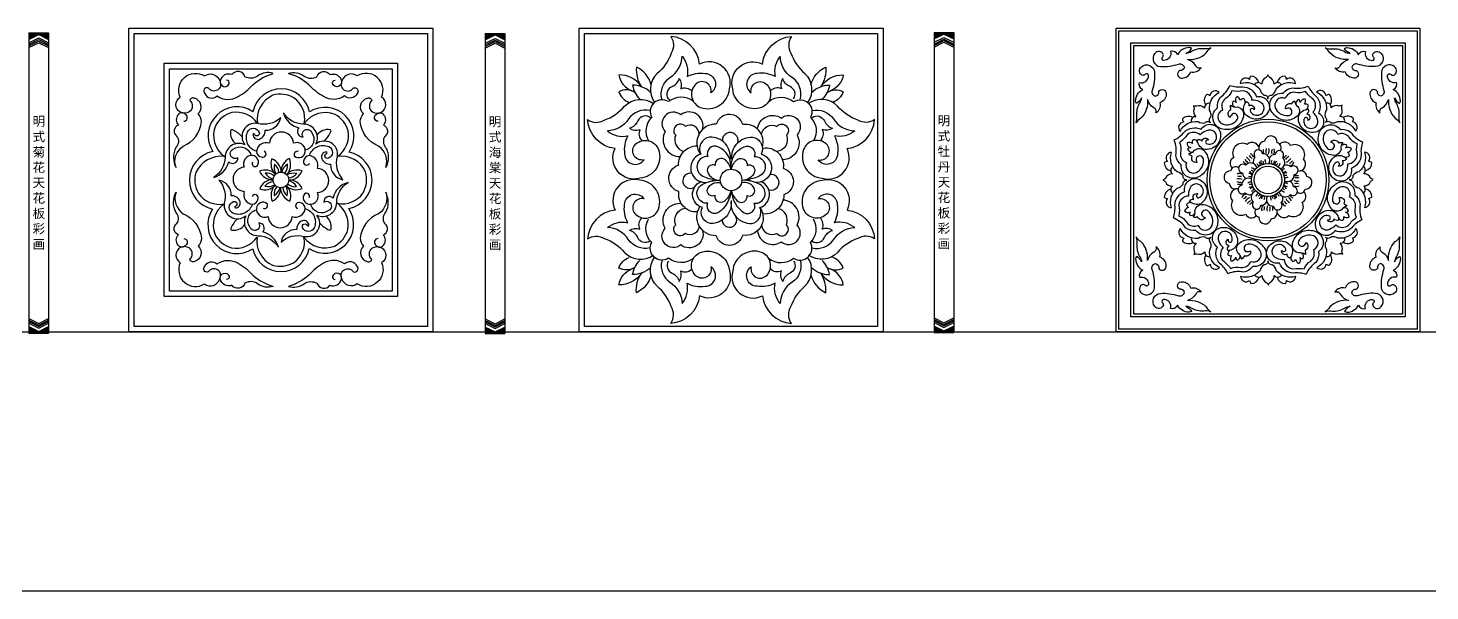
# Model space of a CAD drawing. Extents: x -66030 to 95157, y -13132 to 45879.
# Drawn here: x -4765 to 401, y 1430 to 3505 of the extents above; entities that cross this region are included whole.
import ezdxf

# ---------------------------------------------------------------- set-up
doc = ezdxf.new("R2010")
doc.units = 0
doc.header["$LTSCALE"] = 100
doc.header["$MEASUREMENT"] = 0
for name, color, linetype in [('3', 11, 'CONTINUOUS'), ('7', 105, 'CONTINUOUS'), ('BH', 21, 'CONTINUOUS'), ('TEXT', 105, 'CONTINUOUS')]:
    doc.layers.add(name, color=color, linetype=linetype)
doc.styles.add('HZ', font='simhei.ttf')

# ---------------------------------------------------------------- blocks, each defined once
blk = doc.blocks.new('A$C7474708E')
at = {"layer": '3'}
for p, q in [((0, 1106.4), (0, 0)), ((0, 1106.4), (0, 1082.4)), ((0, 1106.4), (72.5, 1106.4)), ((0, 1082.4), (36.3, 1100.6)), ((0, 1070), (36.3, 1088.1)), ((36.3, 1100.6), (72.5, 1082.4)), ((36.3, 1088.1), (72.5, 1070)), ((72.5, 1106.4), (72.5, 0)), ((72.5, 1106.4), (72.5, 1082.4)), ((0, 1063.8), (36.3, 1081.9)), ((0, 1058.6), (36.3, 1076.8)), ((0, 1052.4), (36.3, 1070.6)), ((0, 1070), (0, 1063.8)), ((0, 1058.6), (0, 1052.4)), ((36.3, 1081.9), (72.5, 1063.8)), ((36.3, 1076.8), (72.5, 1058.6)), ((36.3, 1070.6), (72.5, 1052.4)), ((72.5, 1070), (72.5, 1063.8)), ((72.5, 1058.6), (72.5, 1052.4)), ((0, 54), (36.3, 35.9)), ((36.3, 35.9), (72.5, 54)), ((72.5, 47.8), (72.5, 54)), ((0, 47.8), (36.3, 29.6)), ((0, 42.7), (36.3, 24.5)), ((0, 36.4), (36.3, 18.3)), ((0, 24), (36.3, 5.9)), ((0, 0), (72.5, 0)), ((36.3, 29.6), (72.5, 47.8)), ((36.3, 24.5), (72.5, 42.7)), ((36.3, 18.3), (72.5, 36.4)), ((36.3, 5.9), (72.5, 24)), ((72.5, 36.4), (72.5, 42.7)), ((72.5, 0), (72.5, 24))]:
    blk.add_line(p, q, dxfattribs=at)
at = {"layer": 'BH'}
for p, q in [((15.8, 1090.3), (0, 1106.2)), ((13.9, 1089.4), (0, 1103.3)), ((12.1, 1088.5), (0, 1100.5)), ((10.2, 1087.5), (0, 1097.7)), ((8.3, 1086.6), (0, 1094.9)), ((6.4, 1085.6), (0, 1092)), ((4.5, 1084.7), (0, 1089.2)), ((2.6, 1083.7), (0, 1086.4)), ((17.7, 1091.3), (2.6, 1106.4)), ((19.6, 1092.2), (5.4, 1106.4)), ((21.5, 1093.2), (8.2, 1106.4)), ((23.4, 1094.1), (11.1, 1106.4)), ((25.3, 1095.1), (13.9, 1106.4)), ((27.1, 1096), (16.7, 1106.4)), ((29, 1096.9), (19.5, 1106.4)), ((30.9, 1097.9), (22.4, 1106.4)), ((32.8, 1098.8), (25.2, 1106.4)), ((34.7, 1099.8), (28, 1106.4)), ((37.2, 1100.1), (30.9, 1106.4)), ((42.9, 1097.2), (33.7, 1106.4)), ((48.5, 1094.4), (36.5, 1106.4)), ((54.2, 1091.6), (39.3, 1106.4)), ((59.8, 1088.8), (42.2, 1106.4)), ((65.5, 1085.9), (45, 1106.4)), ((71.2, 1083.1), (47.8, 1106.4)), ((72.5, 1084.6), (50.7, 1106.4)), ((72.5, 1087.4), (53.5, 1106.4)), ((72.5, 1090.2), (56.3, 1106.4)), ((72.5, 1093.1), (59.1, 1106.4)), ((72.5, 1095.9), (62, 1106.4)), ((72.5, 1098.7), (64.8, 1106.4)), ((72.5, 1101.5), (67.6, 1106.4)), ((72.5, 1104.4), (70.5, 1106.4)), ((0.7, 1082.8), (0, 1083.5)), ((21.3, 0), (0, 21.3)), ((18.4, 0), (0, 18.4)), ((15.6, 0), (0, 15.6)), ((12.8, 0), (0, 12.8)), ((9.9, 0), (0, 9.9)), ((7.1, 0), (0, 7.1)), ((4.3, 0), (0, 4.3)), ((1.5, 0), (0, 1.5)), ((24.1, 0), (0.2, 23.9)), ((26.9, 0), (5.8, 21.1)), ((29.7, 0), (11.5, 18.3)), ((32.6, 0), (17.2, 15.4)), ((35.4, 0), (22.8, 12.6)), ((38.2, 0), (28.5, 9.8)), ((41.1, 0), (34.1, 6.9)), ((43.9, 0), (37.4, 6.5)), ((46.7, 0), (39.3, 7.4)), ((49.5, 0), (41.2, 8.3)), ((52.4, 0), (43.1, 9.3)), ((55.2, 0), (45, 10.2)), ((58, 0), (46.9, 11.2)), ((60.9, 0), (48.7, 12.1)), ((63.7, 0), (50.6, 13.1)), ((66.5, 0), (52.5, 14)), ((69.3, 0), (54.4, 14.9)), ((72.2, 0), (56.3, 15.9)), ((72.5, 2.5), (58.2, 16.8)), ((72.5, 5.3), (60.1, 17.8)), ((72.5, 8.2), (61.9, 18.7)), ((72.5, 11), (63.8, 19.7)), ((72.5, 13.8), (65.7, 20.6)), ((72.5, 16.6), (67.6, 21.6)), ((72.5, 19.5), (69.5, 22.5)), ((72.5, 22.3), (71.4, 23.4))]:
    blk.add_line(p, q, dxfattribs=at)

msp = doc.modelspace()

# ---------------------------------------------------------------- linework, layer by layer
at = {"layer": '3'}
msp.add_line((-20246, 2385.2), (3720.9, 2385.2), dxfattribs=at)
at = {"layer": '3', "color": 2}
msp.add_line((-66009.4, 1429.7), (95156.9, 1429.7), dxfattribs=at)
at = {"layer": '3'}
for points in [[(-4373.3, 3485.2), (-3293.3, 3485.2), (-3293.3, 2405.2), (-4373.3, 2405.2)], [(-2714.3, 3485.2), (-1634.3, 3485.2), (-1634.3, 2405.2), (-2714.3, 2405.2)], [(-745.7, 3495.2), (354.3, 3495.2), (354.3, 2395.2), (-745.7, 2395.2)], [(-700.7, 3450.2), (309.3, 3450.2), (309.3, 2440.2), (-700.7, 2440.2)], [(-4263.3, 3375.2), (-3403.3, 3375.2), (-3403.3, 2515.2), (-4263.3, 2515.2)]]:
    msp.add_lwpolyline(points, close=True, dxfattribs=at)
for points in [[(-2429.9, 3244.3, -0.304556), (-2400, 3322.6, 0.254221), (-2355, 3400.9, -0.231159), (-2336.7, 3325.9, -0.162434), (-2270.2, 3337.6, -0.728908), (-2248.5, 3265.9, 0.784699), (-2306.8, 3295.9, 0.525844), (-2286.8, 3212.6, 0.494038), (-2180.3, 3280.9, 0.651331), (-2290.1, 3372.5, 0.361091), (-2396.6, 3474.1, -0.298755), (-2395, 3412.5, -0.139546), (-2446.6, 3337.6, 0.368575), (-2456.5, 3231)], [(-1918.8, 3244.3, 0.304556), (-1948.7, 3322.6, -0.254221), (-1993.6, 3400.9, 0.231159), (-2011.9, 3325.9, 0.162434), (-2078.5, 3337.6, 0.728908), (-2100.1, 3265.9, -0.784699), (-2041.9, 3295.9, -0.525844), (-2061.9, 3212.6, -0.494038), (-2168.4, 3280.9, -0.651331), (-2058.5, 3372.5, -0.361091), (-1952, 3474.1, 0.298755), (-1953.7, 3412.5, 0.139546), (-1902.1, 3337.6, -0.368575), (-1892.1, 3231)], [(-2468.8, 3295.9, 0.224514), (-2523, 3361.1, 0.170517), (-2504.9, 3289, 0.170517)], [(-1879.9, 3295.9, -0.224514), (-1825.6, 3361.1, -0.170517), (-1843.8, 3289, -0.170517)], [(-4191.4, 3161.4, 0.769817), (-4184.8, 3186.4, 0.518555), (-4212.1, 3185.3, 0.371185), (-4211, 3147.2, 0.59284), (-4217.5, 3106.9, -0.383518), (-4220.8, 3064.5, 0.234823), (-4219.7, 2990.5, -0.335673), (-4193.5, 3070, 0.281697), (-4126, 3160.3, 0.162391), (-4138, 3189.6, 0.585904), (-4151.1, 3246.2, 0.469213), (-4168.5, 3238.6, -0.474162), (-4170.7, 3196.2, -1.017779), (-4204.4, 3250.6, -0.738503), (-4115.1, 3328.9, -0.508208), (-4058.5, 3310.4, -0.97527), (-4101, 3284.3, 0.809041), (-4114, 3263.6, 0.511056), (-4068.3, 3254.9, 0.309051), (-3990.9, 3252.8, 0.095263), (-3936.5, 3296.3, -0.116796), (-3861.3, 3337.6, 0.252905), (-3919.1, 3327.8, -0.276704), (-3965.9, 3325.7, 0.629156), (-4013.8, 3333.3, 0.467322), (-4056.5, 3310.8, 0.962944), (-4023.6, 3300.3, 0.49784), (-4033.3, 3312.4)], [(-3475.3, 3161.4, -0.769817), (-3481.8, 3186.4, -0.518555), (-3454.6, 3185.3, -0.371185), (-3455.7, 3147.2, -0.59284), (-3449.2, 3106.9, 0.383518), (-3445.9, 3064.5, -0.234823), (-3447, 2990.5, 0.335673), (-3473.1, 3070, -0.281697), (-3540.7, 3160.3, -0.162391), (-3528.7, 3189.6, -0.585904), (-3515.6, 3246.2, -0.469213), (-3498.2, 3238.6, 0.474162), (-3496, 3196.2, 1.017779), (-3462.2, 3250.6, 0.738503), (-3551.6, 3328.9, 0.508208), (-3608.2, 3310.4, 0.97527), (-3565.7, 3284.3, -0.809041), (-3552.6, 3263.6, -0.511056), (-3598.4, 3254.9, -0.309051), (-3675.7, 3252.8, -0.095263), (-3730.2, 3296.3, 0.116796), (-3805.3, 3337.6, -0.252905), (-3747.6, 3327.8, 0.276704), (-3700.8, 3325.7, -0.629156), (-3652.9, 3333.3, -0.467322), (-3610.2, 3310.8, -0.962944), (-3643, 3300.3, -0.49784), (-3633.3, 3312.4)], [(-2504.9, 3288.8, 0.255275), (-2587.7, 3332.6, 0.277432), (-2539.7, 3273.6, 0.277432)], [(-2399.2, 3237.9, -0.558608), (-2391.7, 3289.3, 0.231346), (-2365, 3319.2, -0.249536), (-2360, 3280.9, -0.338832), (-2318.8, 3273)], [(-1943.7, 3244.3, 0.468954), (-1957, 3289.3, -0.231346), (-1983.7, 3319.2, 0.249536), (-1988.6, 3280.9, 0.338832), (-2029.9, 3273)], [(-1843.7, 3288.8, -0.255275), (-1760.9, 3332.6, -0.277432), (-1808.9, 3273.6, -0.277432)], [(-229.7, 3303.8, 0.354689), (-259.6, 3327.6, 0.162397), (-264.4, 3316, 0.631118), (-298, 3300.8, -0.321554), (-226, 3279.5, 0.196216), (-211.4, 3258.1, -0.466109), (-196.1, 3244.1, -0.466109), (-180.9, 3258.1, 0.196216), (-166.3, 3279.5, -0.321554), (-94.3, 3300.8, 0.631118), (-127.8, 3316, 0.162397), (-132.7, 3327.6, 0.354689), (-162.6, 3303.8)], [(-147.3, 3295.9, 0.529444), (-173.6, 3297.7, 0.30782), (-189.4, 3323.3, -0.174199), (-197, 3333.1, -0.113748), (-202.9, 3323.3, 0.30782), (-218.7, 3297.7, 0.529444), (-245, 3295.9)], [(-4083.9, 3050.4, 0.807934), (-4084.9, 2837.8, 0.816424), (-3937.2, 2691.4, 0.816429), (-3729.2, 2692.3, 0.816424), (-3582.8, 2840, 0.816424), (-3581.8, 3048, 0.816429), (-3728.1, 3195.7, 0.816424), (-3936.1, 3196.8, 0.816424), (-4083.9, 3050.4)], [(-4041.6, 3031.6, 0.326806), (-4146.3, 2972.3, 0.205773), (-4137.4, 2895.5, 0.300348), (-4042.6, 2856.7, 0.345281), (-4075.7, 2743.1, 0.205773), (-4015.1, 2695.1, 0.299865), (-3920.7, 2734.6, 0.345281), (-3863.7, 2630.9, 0.205773), (-3786.9, 2639.8, 0.299902), (-3748.1, 2734.5, 0.345393), (-3634.5, 2701.5, 0.205773), (-3586.5, 2762.1, 0.277955), (-3625.1, 2858.9, 0.299902), (-3530.3, 2897.6, 0.205773), (-3521.3, 2974.4, 0.345393), (-3625, 3031.4, 0.299902), (-3585.4, 3125.9, 0.205773), (-3633.3, 3186.5, 0.345281), (-3747, 3153.5, 0.299865), (-3785.8, 3248.3, 0.205773), (-3862.5, 3257.2, 0.345281), (-3919.5, 3153.5, 0.300348), (-4014, 3193.2, 0.205773), (-4074.6, 3145.2, 0.345281), (-4041.6, 3031.6)], [(-2528.7, 3268, 0.270643), (-2587.7, 3270.1, 0.22361), (-2549.4, 3231, 0.22361)], [(-2470.9, 3268.1, 0.194666), (-2537, 3294.4, 0.163676), (-2510, 3242.4, 0.163676)], [(-1877.8, 3268.1, -0.194666), (-1811.7, 3294.4, -0.163676), (-1838.7, 3242.4, -0.163676)], [(-1820, 3268, -0.270643), (-1760.9, 3270.1, -0.22361), (-1799.3, 3231, -0.22361)], [(-473.3, 3174.8, 0.354689), (-511.2, 3170.5, 0.162397), (-506.5, 3158.8, 0.631118), (-519.5, 3124.3, -0.321554), (-453.5, 3160.1, 0.196216), (-428.1, 3155.4, -0.466109), (-407.4, 3156.3, -0.466109), (-406.5, 3177, 0.196216), (-411.2, 3202.4, -0.321554), (-375.4, 3268.3, 0.631118), (-409.9, 3255.4, 0.162397), (-421.6, 3260.1, 0.354689), (-425.9, 3222.2)], [(-365, 3151.9, 0.316442), (-311.8, 3164.8, 0.729923), (-323.6, 3189.9, 0.219834), (-335.1, 3175.9, -0.620947), (-332.2, 3204.7, -0.114711), (-333.5, 3220.5, 0.216259), (-309.4, 3214.3, -0.382162), (-285.8, 3187.6, -0.449966), (-355.3, 3131.3, -0.706444), (-382.1, 3210.7, -0.192436), (-372.3, 3249.2, 0.153042), (-335.9, 3293.9, 0.112611), (-289.3, 3288.4, -0.311733), (-238.4, 3251.8, -0.617849), (-193.8, 3198.1, -0.585689), (-283.4, 3193.2, -0.29472), (-275.1, 3234, -0.377604), (-266.5, 3218.5, -0.744689), (-246.7, 3204, 0.796568), (-261.9, 3201.2, 0.385556), (-230.3, 3184.2, 0.760347), (-227.9, 3233.9, 0.114436), (-255, 3238.8, 0.362018), (-287.4, 3273.5, -0.080737), (-328.9, 3273.3, -0.170967), (-353.1, 3244.3, 0.343309), (-363.3, 3202.6, 0.659847), (-363.9, 3151.4)], [(-169.3, 3211.1, 0.316442), (-122.5, 3182.5, 0.729923), (-113.1, 3208.6, 0.219834), (-131.1, 3206.9, -0.620947), (-108.7, 3225.2, -0.114711), (-98.5, 3237.3, 0.216259), (-85.8, 3215.9, -0.382162), (-88, 3180.3, -0.449966), (-176.9, 3189.6, -0.706444), (-139.7, 3264.8, -0.192436), (-105.6, 3285, 0.153042), (-48.3, 3290.9, 0.112611), (-19.2, 3254.1, -0.311733), (-9.1, 3192.1, -0.617849), (-15.5, 3122.7, -0.585689), (-82.4, 3182.6, -0.29472), (-47.6, 3205.6, -0.377604), (-52.5, 3188.5, -0.744689), (-48.8, 3164.3, 0.796568), (-61.5, 3173.1, 0.385556), (-51.2, 3138.7, 0.760347), (-14.3, 3172.1, 0.114436), (-30, 3194.7, 0.362018), (-28.4, 3242.2, -0.080737), (-57.9, 3271.4, -0.170967), (-95.6, 3268, 0.343309), (-132.2, 3245.8, 0.659847), (-168.8, 3210)], [(33.9, 3222.8, 0.354689), (29.5, 3260.7, 0.162397), (17.9, 3256, 0.631118), (-16.6, 3269, -0.321554), (19.2, 3203, 0.196216), (14.5, 3177.6, -0.466109), (15.4, 3156.9, -0.466109), (36, 3156, 0.196216), (61.5, 3160.7, -0.321554), (127.4, 3124.9, 0.631118), (114.5, 3159.4, 0.162397), (119.2, 3171.1, 0.354689), (81.3, 3175.4)], [(-2473.4, 3200.8, 0.304556), (-2551.7, 3170.8, -0.254221), (-2630, 3125.9, 0.231159), (-2555, 3107.6, 0.162434), (-2566.7, 3041, 0.728908), (-2495.1, 3019.4, -0.784699), (-2525.1, 3077.7, -0.525844), (-2441.8, 3057.7, -0.494038), (-2510.1, 2951.2, -0.651331), (-2601.7, 3061, -0.361091), (-2703.3, 3167.5, 0.298755), (-2641.7, 3165.8, 0.139546), (-2566.7, 3217.4, -0.368575), (-2460.1, 3227.4)], [(-2313, 3234.9, 0.339244), (-2405, 3233.8, 0.790415), (-2466.5, 3175.8, 0.353534), (-2478.2, 3089.6)], [(-2035.7, 3234.9, -0.339244), (-1943.7, 3233.8, -0.790415), (-1882.2, 3175.8, -0.353534), (-1870.5, 3089.6)], [(-1875.3, 3200.8, -0.304556), (-1797, 3170.8, 0.254221), (-1718.7, 3125.9, -0.231159), (-1793.6, 3107.6, -0.162434), (-1782, 3041, -0.728908), (-1853.6, 3019.4, 0.784699), (-1823.6, 3077.7, 0.525844), (-1906.9, 3057.7, 0.494038), (-1838.6, 2951.2, 0.651331), (-1747, 3061, 0.361091), (-1645.4, 3167.5, -0.298755), (-1707, 3165.8, -0.139546), (-1782, 3217.4, 0.368575), (-1888.6, 3227.4)], [(-409.5, 3227.4, 0.529444), (-429.3, 3210.1, 0.30782), (-458.6, 3217, -0.174199), (-470.9, 3218.6, -0.113748), (-468.1, 3207.5, 0.30782), (-461.3, 3178.2, 0.529444), (-478.5, 3158.4)], [(-280.1, 3227.7, 0.316765), (-285.8, 3245.1, 0.300605), (-297.5, 3237.7, 0.22173), (-309.8, 3253.1, 0.369612), (-313.3, 3230.7, 0.287502), (-324.9, 3234.9, 0.378462), (-319.7, 3214.3)], [(-55.6, 3204.7, 0.316765), (-47.4, 3220.9, 0.300605), (-60.9, 3224, 0.22173), (-58.6, 3243.6, 0.369612), (-77, 3230.2, 0.287502), (-82.2, 3241.4, 0.378462), (-93.1, 3223.2)], [(86.5, 3159, 0.529444), (69.2, 3178.8, 0.30782), (76.1, 3208.1, -0.174199), (77.7, 3220.4, -0.113748), (66.6, 3217.6, 0.30782), (37.3, 3210.7, 0.529444), (17.4, 3228)], [(-3923.1, 3050.8, -0.454859), (-3956, 3121.8, -0.678731), (-3913.3, 3120.3, -0.994861), (-3930.6, 3112.8, 0.882003), (-3936.5, 3112.8, 0.504075), (-3912.6, 3095.6, 0.333897), (-3891.6, 3128.5, 0.381803), (-3834, 3174.1, -0.256989), (-3919.5, 3153.5, 0.690909), (-3965.7, 3074.7, 0.553502), (-4039, 3029.1, -0.256155), (-4080.9, 2954.3, 0.27511), (-4025.6, 3011.9, 0.693141), (-3991.9, 3026.9, -1.085918), (-4009.1, 3058.2, -0.527919), (-3944, 3037.3)], [(-3727.8, 3034.9, -0.454859), (-3656.8, 3067.9, -0.678731), (-3658.3, 3025.2, -0.994861), (-3665.7, 3042.4, 0.882003), (-3665.7, 3048.4, 0.504075), (-3682.9, 3024.5, 0.333897), (-3650, 3003.5, 0.381803), (-3604.4, 2945.9, -0.256989), (-3625, 3031.4, 0.690909), (-3703.9, 3077.6, 0.553502), (-3749.4, 3150.9, -0.256155), (-3824.2, 3192.8, 0.27511), (-3766.6, 3137.5, 0.693141), (-3751.7, 3103.8, -1.085918), (-3720.3, 3121, -0.527919), (-3741.2, 3055.9)], [(-2469.5, 3172.8, 0.519541), (-2518.4, 3162.5, -0.231346), (-2548.4, 3135.9, 0.249536), (-2510.1, 3130.9, 0.338832), (-2502.1, 3089.6)], [(-2279.7, 3130.7, 0.726037), (-2359.7, 3185, 0.944133), (-2417.6, 3123.7, 0.57124), (-2361.7, 3031.3, 0.548774)], [(-2059, 3065.8, 0.55896), (-2131.6, 3149, 0.749364), (-2228.9, 3151, 0.61375), (-2287.8, 3041.5)], [(-2077.2, 3133, -0.559221), (-1988.9, 3173.3, -0.944133), (-1931.1, 3112, -0.560136), (-1984.9, 3019.6)], [(-1875.3, 3175.8, -0.468954), (-1830.3, 3162.5, 0.231346), (-1800.3, 3135.9, -0.249536), (-1838.6, 3130.9, -0.338832), (-1846.6, 3089.6)], [(-3976.6, 3104.8, 0.102293), (-4011.7, 3129.7, 0.511409), (-4018.5, 3125.8, 0.273616), (-3999, 3078.7)], [(-3768.1, 3049.7, 0.741114), (-3782.7, 3032.9, 0.607101), (-3743.4, 3050.2, 0.568281), (-3786.4, 3080.1, 0.928541), (-3875.6, 3080.1, 0.480056), (-3923.1, 3050.8, 0.378656), (-3902.3, 3028.8, 0.911156), (-3894.4, 3050.8)], [(-3673.7, 3088.4, 0.102293), (-3648.9, 3123.6, 0.511409), (-3652.8, 3130.4, 0.273616), (-3699.9, 3110.9)], [(-2292.1, 3113.9, 0.592353), (-2342.8, 3142.4, 1.052381), (-2378.4, 3110.4, 0.451646), (-2348.3, 3050.4, 0.398895)], [(-2177.9, 3018, 0.479812), (-2253.6, 3102.6, 0.507819), (-2285.5, 3040.6, 1.219484), (-2235.7, 2948.3, 1.219484)], [(-2170.8, 3018, -0.479812), (-2095.1, 3102.6, -0.507819), (-2063.1, 3040.6, -1.219484), (-2113, 2948.3, -1.219484)], [(-2061.7, 3111.6, -0.535422), (-2005.8, 3142.4, -1.052381), (-1970.3, 3110.4, -0.489286), (-2005.8, 3049.4, -0.422981)], [(-461.6, 2971.6, 0.316442), (-433.1, 3018.4, 0.729923), (-459.1, 3027.8, 0.219834), (-457.5, 3009.8, -0.620947), (-475.7, 3032.2, -0.114711), (-487.8, 3042.4, 0.216259), (-466.4, 3055.1, -0.382162), (-430.8, 3052.9, -0.449966), (-440.1, 2964, -0.706444), (-515.3, 3001.2, -0.192436), (-535.5, 3035.4, 0.153042), (-541.4, 3092.7, 0.112611), (-504.6, 3121.7, -0.311733), (-442.6, 3131.8, -0.617849), (-373.2, 3125.4, -0.585689), (-433.1, 3058.5, -0.29472), (-456.1, 3093.3, -0.377604), (-439, 3088.4, -0.744689), (-414.8, 3092.1, 0.796568), (-423.6, 3079.4, 0.385556), (-389.2, 3089.7, 0.760347), (-422.6, 3126.6, 0.114436), (-445.3, 3110.9, 0.362018), (-492.7, 3112.5, -0.080737), (-521.9, 3083, -0.170967), (-518.5, 3045.4, 0.343309), (-496.3, 3008.7, 0.659847), (-460.5, 2972.1)], [(-150.6, 3053, 0.56329), (-162, 3081.9, 0.964213), (-208.4, 3087.8, 0.416507), (-229.1, 3065.1)], [(11, 3114.5, 0.316442), (23.9, 3061.3, 0.729923), (48.9, 3073, 0.219834), (35, 3084.6, -0.620947), (63.7, 3081.7, -0.114711), (79.6, 3083, 0.216259), (73.4, 3058.9, -0.382162), (46.7, 3035.3, -0.449966), (-9.6, 3104.8, -0.706444), (69.8, 3131.6, -0.192436), (108.3, 3121.7, 0.153042), (153, 3085.4, 0.112611), (147.5, 3038.8, -0.311733), (110.8, 2987.9, -0.617849), (57.2, 2943.3, -0.585689), (52.3, 3032.9, -0.29472), (93.1, 3024.6, -0.377604), (77.6, 3016, -0.744689), (63, 2996.2, 0.796568), (60.3, 3011.4, 0.385556), (43.3, 2979.8, 0.760347), (93, 2977.4, 0.114436), (97.9, 3004.5, 0.362018), (132.6, 3036.9, -0.080737), (132.4, 3078.4, -0.170967), (103.3, 3102.6, 0.343309), (61.7, 3112.8, 0.659847), (10.5, 3113.4)], [(-2297.9, 2827.1, -0.485711), (-2366.4, 2902.4, -0.749364), (-2368.4, 2999.8, -0.414884), (-2300.2, 3071.1, -0.414884)], [(-2175.5, 2985.1, 0.34818), (-2222.6, 3067.1, 0.678757), (-2260, 3031.5, 0.766269), (-2283.5, 2962.6, 0.15059), (-2235.7, 2948.3, 0.200653)], [(-2173.2, 2985.1, -0.34818), (-2126.1, 3067.1, -0.678757), (-2088.7, 3031.5, -0.766269), (-2065.1, 2962.6, -0.15059), (-2113, 2948.3, -0.200653)], [(-2056.9, 3062.6, -0.515641), (-1982.3, 2988, -0.749364), (-1980.3, 2890.6, -0.44746), (-2056.1, 2819.6)], [(-455.2, 3085.3, 0.316765), (-471.5, 3093.5, 0.300605), (-474.5, 3080, 0.22173), (-494.1, 3082.3, 0.369612), (-480.7, 3063.9, 0.287502), (-491.9, 3058.7, 0.378462), (-473.7, 3047.8)], [(-228, 3055.9, 0.684174), (-272.3, 3076.3, 0.726488), (-322.2, 3027.4, 0.553577), (-327.3, 2988.7, 0.553577)], [(-192.3, 3006, 0.583956), (-215.6, 3041.8, 1.336899), (-243.7, 3029.8, 0.290723), (-248.8, 3005.2, 0.290723)], [(-150.3, 2985.8, 0.583956), (-141.5, 3027.6, 1.336899), (-169.9, 3039, 0.290723), (-190.8, 3025.2, 0.290723)], [(-85, 2977.5, 0.684174), (-64.6, 3021.8, 0.726488), (-113.5, 3071.7, 0.553577), (-152.2, 3076.8, 0.553577)], [(86.8, 3029.6, 0.316765), (104.1, 3035.3, 0.300605), (96.8, 3047, 0.22173), (112.2, 3059.3, 0.369612), (89.8, 3062.8, 0.287502), (93.9, 3074.4, 0.378462), (73.4, 3069.2)], [(-3937.8, 3010.5, 0.741114), (-3921.1, 2995.8, 0.607101), (-3938.4, 3035.1, 0.568281), (-3968.2, 2992.1, 0.928541), (-3968.2, 2903, 0.480056), (-3938.9, 2855.5, 0.378656), (-3916.9, 2876.2, 0.911156), (-3938.9, 2884.1)], [(-3831.5, 2973.9, 0.291657), (-3866.6, 3023.3, 0.28911), (-3853.7, 2965.6, 0.28911)], [(-3840.8, 2973, 0.226554), (-3857, 3003.7, 0.171247), (-3851.7, 2967.3)], [(-3811.7, 2964.2, 0.291657), (-3801.7, 3024, 0.28911), (-3833.3, 2974, 0.28911)], [(-3819, 2970.2, 0.226554), (-3808.7, 3003.3, 0.171247), (-3830.7, 2973.9)], [(-3728.8, 2879.9, 0.741114), (-3745.6, 2894.6, 0.607101), (-3728.3, 2855.3, 0.568281), (-3698.4, 2898.3, 0.928541), (-3698.4, 2987.4, 0.480056), (-3727.8, 3034.9, 0.378656), (-3749.8, 3014.2, 0.911156), (-3727.8, 3006.3)], [(-2175.5, 2985.1, 0.171327), (-2199.3, 3022.3, 0.591772), (-2233.4, 2998.5, 0.654209), (-2261.1, 2975.2, 0.3133), (-2213.5, 2943.6)], [(-2173.2, 2985.1, -0.171327), (-2149.3, 3022.3, -0.591772), (-2115.2, 2998.5, -0.654209), (-2087.6, 2975.2, -0.3133), (-2135.2, 2943.6)], [(-554.3, 2911.2, 0.354689), (-578.1, 2881.4, 0.162397), (-566.5, 2876.5, 0.631118), (-551.3, 2842.9, -0.321554), (-530, 2914.9, 0.196216), (-508.7, 2929.5, -0.466109), (-494.6, 2944.8, -0.466109), (-508.7, 2960, 0.196216), (-530, 2974.7, -0.321554), (-551.3, 3046.6, 0.631118), (-566.5, 3013.1, 0.162397), (-578.1, 3008.2, 0.354689), (-554.3, 2978.3)], [(-236.3, 2990.6, 0.583956), (-278.1, 2999.5, 1.336899), (-289.5, 2971.1, 0.290723), (-275.7, 2950.1, 0.290723)], [(-191.5, 3007.7, 0.020329), (-190.8, 3005.9)], [(-134.9, 2941.8, 0.583956), (-99.1, 2965.1, 1.336899), (-111.1, 2993.2, 0.290723), (-135.7, 2998.3, 0.290723)], [(162.9, 2979.2, 0.354689), (186.7, 3009.1, 0.162397), (175.1, 3013.9, 0.631118), (159.9, 3047.5, -0.321554), (138.5, 2975.5, 0.196216), (117.2, 2960.9, -0.466109), (103.2, 2945.6, -0.466109), (117.2, 2930.4, 0.196216), (138.5, 2915.8, -0.321554), (159.9, 2843.8, 0.631118), (175.1, 2877.3, 0.162397), (186.7, 2882.2, 0.354689), (162.9, 2912.1)], [(-3852.4, 2966.8, 0.291657), (-3912.1, 2976.9, 0.28911), (-3862.1, 2945.2, 0.28911)], [(-3862.1, 2947, 0.291657), (-3911.4, 2911.9, 0.28911), (-3853.7, 2924.8, 0.28911)], [(-3858.3, 2959.6, 0.226554), (-3891.4, 2969.8, 0.171247), (-3862, 2947.8)], [(-3814.3, 2923.6, 0.291657), (-3754.6, 2913.6, 0.28911), (-3804.5, 2945.2, 0.28911)], [(-3804.6, 2943.4, 0.291657), (-3755.3, 2978.5, 0.28911), (-3813, 2965.6, 0.28911)], [(-3805.5, 2952.7, 0.226554), (-3774.9, 2968.8, 0.171247), (-3811.2, 2963.6)], [(-2473.4, 2694.4, -0.304556), (-2551.7, 2724.3, 0.254221), (-2630, 2769.2, -0.231159), (-2555, 2787.5, -0.162434), (-2566.7, 2854.1, -0.728908), (-2495.1, 2875.7, 0.784699), (-2525.1, 2817.5, 0.525844), (-2441.8, 2837.5, 0.494038), (-2510.1, 2944, 0.651331), (-2601.7, 2834.1, 0.361091), (-2703.3, 2727.6, -0.298755), (-2641.7, 2729.3, -0.139546), (-2566.7, 2677.7, 0.368575), (-2460.1, 2667.7)], [(-1875.3, 2694.4, 0.304556), (-1797, 2724.3, -0.254221), (-1718.7, 2769.2, 0.231159), (-1793.6, 2787.5, 0.162434), (-1782, 2854.1, 0.728908), (-1853.6, 2875.7, -0.784699), (-1823.6, 2817.5, -0.525844), (-1906.9, 2837.5, -0.494038), (-1838.6, 2944, -0.651331), (-1747, 2834.1, -0.361091), (-1645.4, 2727.6, 0.298755), (-1707, 2729.3, 0.139546), (-1782, 2677.7, -0.368575), (-1888.6, 2667.7)], [(-546.4, 2993.6, 0.529444), (-548.3, 2967.3, 0.30782), (-573.8, 2951.5, -0.174199), (-583.6, 2944, -0.113748), (-573.8, 2938.1, 0.30782), (-548.3, 2922.2, 0.529444), (-546.4, 2895.9)], [(-402.4, 2775.9, 0.316442), (-415.3, 2829.1, 0.729923), (-440.4, 2817.4, 0.219834), (-426.5, 2805.8, -0.620947), (-455.2, 2808.8, -0.114711), (-471, 2807.4, 0.216259), (-464.9, 2831.5, -0.382162), (-438.1, 2855.1, -0.449966), (-381.8, 2785.7, -0.706444), (-461.3, 2758.8, -0.192436), (-499.8, 2768.7, 0.153042), (-544.4, 2805, 0.112611), (-538.9, 2851.6, -0.311733), (-502.3, 2902.6, -0.617849), (-448.7, 2947.1, -0.585689), (-443.7, 2857.5, -0.29472), (-484.5, 2865.8, -0.377604), (-469.1, 2874.4, -0.744689), (-454.5, 2894.2, 0.796568), (-451.7, 2879, 0.385556), (-434.7, 2910.6, 0.760347), (-484.4, 2913, 0.114436), (-489.3, 2885.9, 0.362018), (-524, 2853.5, -0.080737), (-523.8, 2812, -0.170967), (-494.8, 2787.8, 0.343309), (-453.1, 2777.6, 0.659847), (-402, 2777)], [(-303.5, 2990.3, 0.56329), (-332.4, 2978.9, 0.964213), (-338.3, 2932.5, 0.416507), (-315.7, 2911.8)], [(-256.5, 2948.7, 0.583956), (-292.3, 2925.3, 1.336899), (-280.3, 2897.2, 0.290723), (-255.8, 2892.1, 0.290723)], [(-258.2, 2949.4, 0.020329), (-256.4, 2950.2)], [(-236.9, 2992.4, 0.020329), (-235.2, 2991.6)], [(-148.6, 2986.4, 0.020329), (-149.3, 2984.6)], [(-87.9, 2900.1, 0.56329), (-59.1, 2911.5, 0.964213), (-53.1, 2957.9, 0.416507), (-75.8, 2978.6)], [(155, 2896.8, 0.529444), (156.8, 2923.1, 0.30782), (182.4, 2938.9, -0.174199), (192.1, 2946.5, -0.113748), (182.4, 2952.3, 0.30782), (156.8, 2968.2, 0.529444), (155, 2994.5)], [(-4191.4, 2729.1, -0.769817), (-4184.8, 2704, -0.518555), (-4212.1, 2705.1, -0.371185), (-4211, 2743.2, -0.59284), (-4217.5, 2783.5, 0.383518), (-4220.8, 2825.9, -0.234823), (-4219.7, 2899.9, 0.335673), (-4193.5, 2820.5, -0.281697), (-4126, 2730.2, -0.162391), (-4138, 2700.8, -0.585904), (-4151.1, 2644.2, -0.469213), (-4168.5, 2651.8, 0.474162), (-4170.7, 2694.2, 1.017779), (-4204.4, 2639.8, 0.738503), (-4115.1, 2561.5, 0.508208), (-4058.5, 2580, 0.97527), (-4101, 2606.1, -0.809041), (-4114, 2626.8, -0.511056), (-4068.3, 2635.5, -0.309051), (-3990.9, 2637.7, -0.095263), (-3936.5, 2594.1, 0.116796), (-3861.3, 2552.8, -0.252905), (-3919.1, 2562.6, 0.276704), (-3965.9, 2564.8, -0.629156), (-4013.8, 2557.1, -0.467322), (-4056.5, 2579.6, -0.962944), (-4023.6, 2590.1, -0.49784), (-4033.3, 2578)], [(-3938.9, 2855.5, -0.454859), (-4009.9, 2822.6, -0.678731), (-4008.4, 2865.2, -0.994861), (-4000.9, 2848, 0.882003), (-4000.9, 2842, 0.504075), (-3983.7, 2865.9, 0.333897), (-4016.6, 2886.9, 0.381803), (-4062.2, 2944.5, -0.256989), (-4041.7, 2859, 0.690909), (-3962.8, 2812.8, 0.553502), (-3917.2, 2739.5, -0.256155), (-3842.5, 2697.6, 0.27511), (-3900, 2753, 0.693141), (-3915, 2786.6, -1.085918), (-3946.4, 2769.4, -0.527919), (-3925.4, 2834.5)], [(-3861.1, 2937.7, 0.226554), (-3891.8, 2921.6, 0.171247), (-3855.5, 2926.8)], [(-3855, 2926.2, 0.291657), (-3865, 2866.5, 0.28911), (-3833.3, 2916.4, 0.28911)], [(-3847.7, 2920.2, 0.226554), (-3858, 2887.2, 0.171247), (-3836, 2916.5)], [(-3835.2, 2916.5, 0.291657), (-3800, 2867.1, 0.28911), (-3813, 2924.8, 0.28911)], [(-3743.6, 2839.6, -0.454859), (-3710.7, 2768.6, -0.678731), (-3753.3, 2770.1, -0.994861), (-3736.1, 2777.6, 0.882003), (-3730.1, 2777.6, 0.504075), (-3754.1, 2794.8, 0.333897), (-3775, 2761.9, 0.381803), (-3832.6, 2716.3, -0.256989), (-3747.1, 2736.9, 0.690909), (-3700.9, 2815.7, 0.553502), (-3627.6, 2861.3, -0.256155), (-3585.7, 2936.1, 0.27511), (-3641.1, 2878.5, 0.693141), (-3674.8, 2863.6, -1.085918), (-3657.6, 2832.2, -0.527919), (-3722.6, 2853.1)], [(-3825.8, 2917.4, 0.226554), (-3809.7, 2886.7, 0.171247), (-3814.9, 2923.1)], [(-3808.4, 2930.9, 0.226554), (-3775.3, 2920.6, 0.171247), (-3804.7, 2942.6)], [(-3475.3, 2729.1, 0.769817), (-3481.8, 2704, 0.518555), (-3454.6, 2705.1, 0.371185), (-3455.7, 2743.2, 0.59284), (-3449.2, 2783.5, -0.383518), (-3445.9, 2825.9, 0.234823), (-3447, 2899.9, -0.335673), (-3473.1, 2820.5, 0.281697), (-3540.7, 2730.2, 0.162391), (-3528.7, 2700.8, 0.585904), (-3515.6, 2644.2, 0.469213), (-3498.2, 2651.8, -0.474162), (-3496, 2694.2, -1.017779), (-3462.2, 2639.8, -0.738503), (-3551.6, 2561.5, -0.508208), (-3608.2, 2580, -0.97527), (-3565.7, 2606.1, 0.809041), (-3552.6, 2626.8, 0.511056), (-3598.4, 2635.5, 0.309051), (-3675.7, 2637.7, 0.095263), (-3730.2, 2594.1, -0.116796), (-3805.3, 2552.8, 0.252905), (-3747.6, 2562.6, -0.276704), (-3700.8, 2564.8, 0.629156), (-3652.9, 2557.1, 0.467322), (-3610.2, 2579.6, 0.962944), (-3643, 2590.1, 0.49784), (-3633.3, 2578)], [(-2174.1, 2868.8, -0.45574), (-2249.8, 2784.6, -0.507819), (-2280.2, 2843.5, -0.698288), (-2285.6, 2938.5, -0.698288)], [(-2175.1, 2906, -0.233625), (-2222.6, 2823.4, -0.678757), (-2260, 2858.9, -0.806039), (-2281, 2928, -0.135078), (-2213.5, 2943.6)], [(-2175.1, 2906, -0.163484), (-2200.3, 2865.2, -0.625826), (-2233.4, 2887.7, -0.654209), (-2261.1, 2911, -0.417544), (-2212.3, 2933.4)], [(-2174.1, 2868.8, 0.460411), (-2098.9, 2784.6, 0.507819), (-2068.5, 2843.5, 0.698288), (-2063.1, 2938.5, 0.698288)], [(-2173.5, 2906, 0.233625), (-2126.1, 2823.4, 0.678757), (-2088.7, 2858.9, 0.806039), (-2067.7, 2928, 0.135078), (-2135.2, 2943.6)], [(-2173.5, 2906, 0.163484), (-2148.4, 2865.2, 0.625826), (-2115.2, 2887.7, 0.654209), (-2087.6, 2911, 0.417544), (-2136.4, 2933.4)], [(-306.4, 2912.9, 0.684174), (-326.8, 2868.6, 0.726488), (-277.9, 2818.8, 0.553577), (-239.2, 2813.6, 0.553577)], [(-241.2, 2904.6, 0.583956), (-250, 2862.8, 1.336899), (-221.6, 2851.5, 0.290723), (-200.6, 2865.2, 0.290723)], [(-242.9, 2904, 0.020329), (-242.1, 2905.8)], [(-163.4, 2834.5, 0.684174), (-119.1, 2814.1, 0.726488), (-69.3, 2863, 0.553577), (-64.1, 2901.7, 0.553577)], [(-154.5, 2898, 0.020329), (-156.3, 2898.8)], [(-155.2, 2899.8, 0.583956), (-113.3, 2891, 1.336899), (-102, 2919.4, 0.290723), (-115.7, 2940.3, 0.290723)], [(-133.2, 2941, 0.020329), (-135, 2940.3)], [(70.1, 2918.8, 0.316442), (41.6, 2872, 0.729923), (67.7, 2862.6, 0.219834), (66, 2880.6, -0.620947), (84.2, 2858.2, -0.114711), (96.4, 2848, 0.216259), (75, 2835.3, -0.382162), (39.4, 2837.5, -0.449966), (48.7, 2926.4, -0.706444), (123.8, 2889.2, -0.192436), (144.1, 2855.1, 0.153042), (150, 2797.8, 0.112611), (113.1, 2768.7, -0.311733), (51.2, 2758.6, -0.617849), (-18.2, 2765, -0.585689), (41.7, 2831.9, -0.29472), (64.6, 2797.1, -0.377604), (47.6, 2802, -0.744689), (23.3, 2798.3, 0.796568), (32.1, 2811, 0.385556), (-2.2, 2800.7, 0.760347), (31.2, 2763.8, 0.114436), (53.8, 2779.5, 0.362018), (101.3, 2777.9, -0.080737), (130.4, 2807.4, -0.170967), (127, 2845, 0.343309), (104.8, 2881.7, 0.659847), (69.1, 2918.3)], [(-3898.6, 2840.7, 0.741114), (-3883.9, 2857.5, 0.607101), (-3923.3, 2840.2, 0.568281), (-3880.3, 2810.3, 0.928541), (-3791.1, 2810.3, 0.480056), (-3743.6, 2839.6, 0.378656), (-3764.4, 2861.7, 0.911156), (-3772.2, 2839.7)], [(-2279.7, 2759.7, -0.726037), (-2359.7, 2705.4, -0.944133), (-2417.6, 2766.7, -0.57124), (-2361.7, 2859.1, -0.548774)], [(-2067.1, 2841.5, -0.658691), (-2131.6, 2741.5, -0.749364), (-2228.9, 2739.4, -0.603363), (-2289, 2847.1, -0.603363)], [(-2077.2, 2757.5, 0.559221), (-1988.9, 2717.1, 0.944133), (-1931.1, 2778.4, 0.560136), (-1984.9, 2870.8)], [(-478.3, 2860.8, 0.316765), (-495.6, 2855.1, 0.300605), (-488.2, 2843.4, 0.22173), (-503.6, 2831.2, 0.369612), (-481.2, 2827.6, 0.287502), (-485.4, 2816.1, 0.378462), (-464.8, 2821.2)], [(-199.2, 2884.4, 0.583956), (-175.8, 2848.6, 1.336899), (-147.7, 2860.6, 0.290723), (-142.6, 2885.2, 0.290723)], [(-199.9, 2882.7, 0.020329), (-200.7, 2884.5)], [(63.7, 2805.1, 0.316765), (80, 2796.9, 0.300605), (83.1, 2810.4, 0.22173), (102.7, 2808.1, 0.369612), (89.3, 2826.5, 0.287502), (100.4, 2831.7, 0.378462), (82.3, 2842.6)], [(-3992.9, 2802, 0.102293), (-4017.8, 2766.9, 0.511409), (-4013.9, 2760, 0.273616), (-3966.8, 2779.5)], [(-3690.1, 2785.6, 0.102293), (-3655, 2760.7, 0.511409), (-3648.1, 2764.7, 0.273616), (-3667.7, 2811.7)], [(-2473.4, 2719.3, -0.468954), (-2518.4, 2732.6, 0.231346), (-2548.4, 2759.3, -0.249536), (-2510.1, 2764.2, -0.338832), (-2502.1, 2805.5)], [(-2313, 2655.5, -0.339244), (-2405, 2656.7, -0.790415), (-2466.5, 2714.6, -0.353534), (-2478.2, 2800.8)], [(-2292.1, 2776.5, -0.592353), (-2342.8, 2748, -1.052381), (-2378.4, 2780, -0.489286), (-2342.9, 2841, -0.398895)], [(-2061.7, 2778.8, 0.535422), (-2005.8, 2748, 1.052381), (-1970.3, 2780, 0.451646), (-2000.4, 2840, 0.451646)], [(-2035.7, 2655.5, 0.339244), (-1943.7, 2656.7, 0.790415), (-1882.2, 2714.6, 0.353534), (-1870.5, 2800.8)], [(-1875.3, 2719.3, 0.468954), (-1830.3, 2732.6, -0.231346), (-1800.3, 2759.3, 0.249536), (-1838.6, 2764.2, 0.338832), (-1846.6, 2805.5)], [(-240.8, 2837.4, 0.56329), (-229.4, 2808.6, 0.964213), (-183, 2802.6, 0.416507), (-162.3, 2825.3)], [(-425.3, 2667.6, 0.354689), (-421, 2629.7, 0.162397), (-409.3, 2634.4, 0.631118), (-374.8, 2621.5, -0.321554), (-410.6, 2687.4, 0.196216), (-405.9, 2712.8, -0.466109), (-406.8, 2733.5, -0.466109), (-427.5, 2734.4, 0.196216), (-452.9, 2729.7, -0.321554), (-518.9, 2765.5, 0.631118), (-505.9, 2731, 0.162397), (-510.6, 2719.4, 0.354689), (-472.7, 2715)], [(-222.2, 2679.3, 0.316442), (-268.9, 2707.9, 0.729923), (-278.3, 2681.8, 0.219834), (-260.3, 2683.5, -0.620947), (-282.7, 2665.3, -0.114711), (-293, 2653.1, 0.216259), (-305.6, 2674.5, -0.382162), (-303.4, 2710.1, -0.449966), (-214.5, 2700.8, -0.706444), (-251.7, 2625.7, -0.192436), (-285.9, 2605.4, 0.153042), (-343.2, 2599.5, 0.112611), (-372.2, 2636.4, -0.311733), (-382.3, 2698.3, -0.617849), (-375.9, 2767.7, -0.585689), (-309.1, 2707.8, -0.29472), (-343.8, 2684.8, -0.377604), (-339, 2701.9, -0.744689), (-342.6, 2726.2, 0.796568), (-329.9, 2717.3, 0.385556), (-340.3, 2751.7, 0.760347), (-377.1, 2718.3, 0.114436), (-361.4, 2695.7, 0.362018), (-363, 2648.2, -0.080737), (-333.5, 2619, -0.170967), (-295.9, 2622.4, 0.343309), (-259.2, 2644.7, 0.659847), (-222.6, 2680.4)], [(-26.4, 2738.5, 0.316442), (-79.6, 2725.6, 0.729923), (-67.9, 2700.6, 0.219834), (-56.3, 2714.5, -0.620947), (-59.3, 2685.8, -0.114711), (-57.9, 2669.9, 0.216259), (-82, 2676.1, -0.382162), (-105.6, 2702.8, -0.449966), (-36.2, 2759.1, -0.706444), (-9.3, 2679.7, -0.192436), (-19.2, 2641.2, 0.153042), (-55.5, 2596.5, 0.112611), (-102.1, 2602, -0.311733), (-153.1, 2638.7, -0.617849), (-197.6, 2692.3, -0.585689), (-108, 2697.2, -0.29472), (-116.3, 2656.4, -0.377604), (-124.9, 2671.9, -0.744689), (-144.7, 2686.4, 0.796568), (-129.5, 2689.2, 0.385556), (-161.1, 2706.2, 0.760347), (-163.5, 2656.5, 0.114436), (-136.4, 2651.6, 0.362018), (-104, 2616.9, -0.080737), (-62.5, 2617.1, -0.170967), (-38.3, 2646.2, 0.343309), (-28.1, 2687.8, 0.659847), (-27.5, 2739)], [(81.9, 2715.6, 0.354689), (119.8, 2720, 0.162397), (115.1, 2731.6, 0.631118), (128, 2766.1, -0.321554), (62.1, 2730.3, 0.196216), (36.6, 2735, -0.466109), (16, 2734.1, -0.466109), (15.1, 2713.4, 0.196216), (19.8, 2688, -0.321554), (-16, 2622.1, 0.631118), (18.5, 2635, 0.162397), (30.1, 2630.3, 0.354689), (34.5, 2668.2)], [(-477.9, 2731.5, 0.529444), (-460.7, 2711.6, 0.30782), (-467.5, 2682.3, -0.174199), (-469.1, 2670.1, -0.113748), (-458, 2672.8, 0.30782), (-428.7, 2679.7, 0.529444), (-408.9, 2662.4)], [(18, 2663, 0.529444), (37.9, 2680.3, 0.30782), (67.2, 2673.4, -0.174199), (79.4, 2671.8, -0.113748), (76.7, 2682.9, 0.30782), (69.8, 2712.2, 0.529444), (87.1, 2732.1)], [(-2528.7, 2622.4, -0.270643), (-2587.7, 2620.3, -0.22361), (-2549.4, 2659.4, -0.22361)], [(-2470.9, 2622.3, -0.194666), (-2537, 2596, -0.163676), (-2510, 2648, -0.163676)], [(-2429.9, 2646.1, 0.304556), (-2400, 2567.8, -0.254221), (-2355, 2489.6, 0.231159), (-2336.7, 2564.5, 0.162434), (-2270.2, 2552.9, 0.728908), (-2248.5, 2624.5, -0.784699), (-2306.8, 2594.5, -0.525844), (-2286.8, 2677.8, -0.494038), (-2180.3, 2609.5, -0.651331), (-2290.1, 2517.9, -0.361091), (-2396.6, 2416.3, 0.298755), (-2395, 2477.9, 0.139546), (-2446.6, 2552.9, -0.368575), (-2456.5, 2659.5)], [(-2405, 2646.1, 0.468954), (-2391.7, 2601.2, -0.231346), (-2365, 2571.2, 0.249536), (-2360, 2609.5, 0.338832), (-2318.8, 2617.5)], [(-1918.8, 2646.1, -0.304556), (-1948.7, 2567.8, 0.254221), (-1993.6, 2489.6, -0.231159), (-2011.9, 2564.5, -0.162434), (-2078.5, 2552.9, -0.728908), (-2100.1, 2624.5, 0.784699), (-2041.9, 2594.5, 0.525844), (-2061.9, 2677.8, 0.494038), (-2168.4, 2609.5, 0.651331), (-2058.5, 2517.9, 0.361091), (-1952, 2416.3, -0.298755), (-1953.7, 2477.9, -0.139546), (-1902.1, 2552.9, 0.368575), (-1892.1, 2659.5)], [(-1943.7, 2646.1, -0.468954), (-1957, 2601.2, 0.231346), (-1983.7, 2571.2, -0.249536), (-1988.6, 2609.5, -0.338832), (-2029.9, 2617.5)], [(-1877.8, 2622.3, 0.194666), (-1811.7, 2596, 0.163676), (-1838.7, 2648, 0.163676)], [(-1820, 2622.4, 0.270643), (-1760.9, 2620.3, 0.22361), (-1799.3, 2659.4, 0.22361)], [(-335.8, 2685.8, 0.316765), (-344, 2669.5, 0.300605), (-330.6, 2666.4, 0.22173), (-332.8, 2646.8, 0.369612), (-314.4, 2660.2, 0.287502), (-309.2, 2649.1, 0.378462), (-298.3, 2667.2)], [(-161.8, 2586.6, 0.354689), (-131.9, 2562.8, 0.162397), (-127, 2574.4, 0.631118), (-93.5, 2589.6, -0.321554), (-165.4, 2610.9, 0.196216), (-180, 2632.3, -0.466109), (-195.3, 2646.3, -0.466109), (-210.5, 2632.3, 0.196216), (-225.2, 2610.9, -0.321554), (-297.1, 2589.6, 0.631118), (-263.6, 2574.4, 0.162397), (-258.7, 2562.8, 0.354689), (-228.8, 2586.6)], [(-111.3, 2662.7, 0.316765), (-105.6, 2645.4, 0.300605), (-93.9, 2652.7, 0.22173), (-81.7, 2637.3, 0.369612), (-78.1, 2659.7, 0.287502), (-66.6, 2655.5, 0.378462), (-71.7, 2676.1)], [(-2504.9, 2601.6, -0.255275), (-2587.7, 2557.8, -0.277432), (-2539.7, 2616.9, -0.277432)], [(-2468.8, 2594.6, -0.224514), (-2523, 2529.3, -0.170517), (-2504.9, 2601.4, -0.170517)], [(-1879.9, 2594.6, 0.224514), (-1825.6, 2529.3, 0.170517), (-1843.8, 2601.4, 0.170517)], [(-1843.7, 2601.6, 0.255275), (-1760.9, 2557.8, 0.277432), (-1808.9, 2616.9, 0.277432)], [(-244.1, 2594.5, 0.529444), (-217.9, 2592.7, 0.30782), (-202, 2567.1, -0.174199), (-194.5, 2557.3, -0.113748), (-188.6, 2567.1, 0.30782), (-172.7, 2592.7, 0.529444), (-146.5, 2594.5)]]:
    msp.add_lwpolyline(points, format="xyb", dxfattribs=at)
for points in [[(-486.3, 3433.3, 0.278292), (-529, 3406.9, 0.388733), (-554.7, 3419, -0.508989), (-580.4, 3385.6, -0.575764), (-585.5, 3397, 0.184531), (-581.2, 3406.4, 0.632861), (-612.9, 3411.5, 0.616261), (-592.1, 3363.4, 0.09082), (-525.5, 3372.3, -0.423292), (-504, 3360.3, -0.409952), (-522.3, 3348.1, 0.780632), (-512.1, 3320.5, 0.320069), (-480.2, 3344.2, 0.34299), (-442.6, 3358.8, -0.461295), (-461.5, 3366.2, 0.176118), (-492.5, 3389.6, 0.225634), (-423.1, 3413.3, -0.130889), (-406.1, 3431.6, -0.128114), (-433.1, 3428.7, 0.149269), (-478.2, 3418.2, -0.116061), (-498.3, 3411, 0.168719), (-477.9, 3430, 0.100837)], [(94.8, 3433.3, -0.278292), (137.6, 3406.9, -0.388733), (163.3, 3419, 0.508989), (189, 3385.6, 0.575764), (194.1, 3397, -0.184531), (189.7, 3406.4, -0.632861), (221.5, 3411.5, -0.616261), (200.6, 3363.4, -0.09082), (134, 3372.3, 0.423292), (112.6, 3360.3, 0.409952), (130.8, 3348.1, -0.780632), (120.7, 3320.5, -0.320069), (88.8, 3344.2, -0.34299), (51.1, 3358.8, 0.461295), (70, 3366.2, -0.176118), (101.1, 3389.6, -0.225634), (31.6, 3413.3, 0.130889), (14.6, 3431.6, 0.128114), (41.6, 3428.7, -0.149269), (86.7, 3418.2, 0.116061), (106.8, 3411, -0.168719), (86.4, 3430, -0.100837)], [(-683.8, 3235.8, -0.278292), (-657.4, 3278.5, -0.388733), (-669.5, 3304.2, 0.508989), (-636.1, 3329.9, 0.575764), (-647.5, 3335, -0.184531), (-656.9, 3330.7, -0.632861), (-662, 3362.4, -0.616261), (-613.9, 3341.6, -0.09082), (-622.8, 3275, 0.423292), (-610.8, 3253.5, 0.409952), (-598.6, 3271.7, -0.780632), (-571, 3261.6, -0.320069), (-594.7, 3229.7, -0.34299), (-609.3, 3192.1, 0.461295), (-616.7, 3211, -0.176118), (-640.1, 3242, -0.225634), (-663.8, 3172.6, 0.130889), (-682.1, 3155.6, 0.128114), (-679.2, 3182.6, -0.149269), (-668.7, 3227.7, 0.116061), (-661.5, 3247.8, -0.168719), (-680.5, 3227.4, -0.100837)], [(292.3, 3235.8, 0.278292), (266, 3278.5, 0.388733), (278.1, 3304.2, -0.508989), (244.6, 3329.9, -0.575764), (256.1, 3335, 0.184531), (265.5, 3330.7, 0.632861), (270.6, 3362.4, 0.616261), (222.5, 3341.6, 0.09082), (231.3, 3275, -0.423292), (219.4, 3253.5, -0.409952), (207.2, 3271.7, 0.780632), (179.6, 3261.6, 0.320069), (203.3, 3229.7, 0.34299), (217.9, 3192.1, -0.461295), (225.3, 3211, 0.176118), (248.7, 3242, 0.225634), (272.4, 3172.6, -0.130889), (290.6, 3155.6, -0.128114), (287.8, 3182.6, 0.149269), (277.3, 3227.7, -0.116061), (270.1, 3247.8, 0.168719), (289, 3227.4, 0.100837)], [(-683.8, 2654.7, 0.278292), (-657.4, 2611.9, 0.388733), (-669.5, 2586.2, -0.508989), (-636.1, 2560.5, -0.575764), (-647.5, 2555.4, 0.184531), (-656.9, 2559.7, 0.632861), (-662, 2528, 0.616261), (-613.9, 2548.8, 0.09082), (-622.8, 2615.5, -0.423292), (-610.8, 2636.9, -0.409952), (-598.6, 2618.7, 0.780632), (-571, 2628.8, 0.320069), (-594.7, 2660.7, 0.34299), (-609.3, 2698.4, -0.461295), (-616.7, 2679.4, 0.176118), (-640.1, 2648.4, 0.225634), (-663.8, 2717.8, -0.130889), (-682.1, 2734.9, -0.128114), (-679.2, 2707.9, 0.149269), (-668.7, 2662.8, -0.116061), (-661.5, 2642.7, 0.168719), (-680.5, 2663, 0.100837)], [(292.3, 2654.7, -0.278292), (266, 2611.9, -0.388733), (278.1, 2586.2, 0.508989), (244.6, 2560.5, 0.575764), (256.1, 2555.4, -0.184531), (265.5, 2559.7, -0.632861), (270.6, 2528, -0.616261), (222.5, 2548.8, -0.09082), (231.3, 2615.5, 0.423292), (219.4, 2636.9, 0.409952), (207.2, 2618.7, -0.780632), (179.6, 2628.8, -0.320069), (203.3, 2660.7, -0.34299), (217.9, 2698.4, 0.461295), (225.3, 2679.4, -0.176118), (248.7, 2648.4, -0.225634), (272.4, 2717.8, 0.130889), (290.6, 2734.9, 0.128114), (287.8, 2707.9, -0.149269), (277.3, 2662.8, 0.116061), (270.1, 2642.7, -0.168719), (289, 2663, -0.100837)], [(-486.3, 2457.2, -0.278292), (-529, 2483.5, -0.388733), (-554.7, 2471.4, 0.508989), (-580.4, 2504.8, 0.575764), (-585.5, 2493.4, -0.184531), (-581.2, 2484, -0.632861), (-612.9, 2478.9, -0.616261), (-592.1, 2527, -0.09082), (-525.5, 2518.1, 0.423292), (-504, 2530.1, 0.409952), (-522.3, 2542.3, -0.780632), (-512.1, 2569.9, -0.320069), (-480.2, 2546.2, -0.34299), (-442.6, 2531.6, 0.461295), (-461.5, 2524.2, -0.176118), (-492.5, 2500.8, -0.225634), (-423.1, 2477.1, 0.130889), (-406.1, 2458.8, 0.128114), (-433.1, 2461.7, -0.149269), (-478.2, 2472.2, 0.116061), (-498.3, 2479.4, -0.168719), (-477.9, 2460.4, -0.100837)], [(94.8, 2457.2, 0.278292), (137.6, 2483.5, 0.388733), (163.3, 2471.4, -0.508989), (189, 2504.8, -0.575764), (194.1, 2493.4, 0.184531), (189.7, 2484, 0.632861), (221.5, 2478.9, 0.616261), (200.6, 2527, 0.09082), (134, 2518.1, -0.423292), (112.6, 2530.1, -0.409952), (130.8, 2542.3, 0.780632), (120.7, 2569.9, 0.320069), (88.8, 2546.2, 0.34299), (51.1, 2531.6, -0.461295), (70, 2524.2, 0.176118), (101.1, 2500.8, 0.225634), (31.6, 2477.1, -0.130889), (14.6, 2458.8, -0.128114), (41.6, 2461.7, 0.149269), (86.7, 2472.2, -0.116061), (106.8, 2479.4, 0.168719), (86.4, 2460.4, 0.100837)]]:
    msp.add_lwpolyline(points, format="xyb", close=True, dxfattribs=at)
for centre, radius in [((-195.7, 2945.2), 224.1), ((-195.7, 2945.2), 214.1), ((-195.7, 2945.2), 60.9), ((-3833.3, 2945.2), 28.8), ((-2174.3, 2945.2), 39.7), ((-195.7, 2945.2), 50.9)]:
    msp.add_circle(centre, radius, dxfattribs=at)
for centre, radius, start, end in [((-2177.4, 3090.7), 29.2, 343.5431, 184.2544), ((-655.9, 3055.2), 443.6, 358.5952, 0.3053), ((-154.7, 3048.5), 48.9, 165.718, 184.9674), ((-221.9, 3052.7), 30.4, 335.4553, 14.8886), ((-156.7, 3048.7), 25.8, 160.5531, 193.1449), ((-188.3, 3051), 16.6, 326.9791, 31.3428), ((-598.9, 2697.6), 443.6, 43.5952, 45.3053), ((-239.7, 3047.2), 48.9, 210.718, 229.9674), ((-290.3, 3002.7), 30.4, 20.4553, 59.8886), ((-241.3, 3046), 25.8, 205.5531, 238.1449), ((-265.3, 3025.2), 16.6, 11.9791, 76.3428), ((-226.4, 3007.1), 10, 186.2474, 263.0637), ((-236.3, 3002.8), 11.8, 338.3481, 48.1653), ((-209.7, 3011.8), 12.3, 158.022, 231.3239), ((-235.5, 3009.9), 22.8, 343.5604, 11.082), ((-220.3, 3010.2), 16.1, 342.6835, 37.0909), ((-173.7, 3010.6), 10, 141.2474, 218.0637), ((-183.7, 3014.7), 11.8, 293.3481, 3.1653), ((-158.5, 3002.1), 12.3, 113.022, 186.3239), ((-178.1, 3019.1), 22.8, 298.5604, 326.082), ((-167.1, 3008.6), 16.1, 297.6835, 352.0909), ((-443.3, 3348.4), 443.6, 313.5952, 315.3053), ((-93.7, 2989.2), 48.9, 120.718, 139.9674), ((-138.2, 3039.7), 30.4, 290.4553, 329.8886), ((-94.9, 2990.8), 25.8, 115.5531, 148.1449), ((-115.7, 3014.8), 16.6, 281.9791, 346.3428), ((-2324.6, 2941.9), 28, 79.3942, 305.8909), ((-2026.6, 2936.1), 29.2, 252.97, 99.1812), ((-303.2, 2919), 30.4, 65.4553, 104.8886), ((-301.5, 2952.6), 16.6, 56.9791, 121.3428), ((-299.2, 2984.2), 25.8, 250.5531, 283.1449), ((-261.2, 2967.2), 10, 231.2474, 308.0637), ((-265.2, 2957.2), 11.8, 23.3481, 93.1653), ((-252.6, 2982.4), 12.3, 203.022, 276.3239), ((-259.1, 2973.8), 16.1, 27.6835, 82.0909), ((-269.6, 2962.8), 22.8, 28.5604, 56.082), ((-133.9, 2975.9), 10, 96.2474, 173.0637), ((-138.1, 2985.8), 11.8, 248.3481, 318.1653), ((-129.2, 2959.1), 12.3, 68.022, 141.3239), ((-131, 2985), 22.8, 253.5604, 281.082), ((-130.7, 2969.8), 16.1, 252.6835, 307.0909), ((-92.5, 2904.2), 48.9, 75.718, 94.9674), ((-85.7, 3405.4), 443.6, 268.5952, 270.3053), ((-299, 2986.2), 48.9, 255.718, 274.9674), ((-305.7, 2485.1), 443.6, 88.5952, 90.3053), ((-260.7, 2920.6), 16.1, 72.6835, 127.0909), ((-262.3, 2931.3), 12.3, 248.022, 321.3239), ((-260.4, 2905.4), 22.8, 73.5604, 101.082), ((-253.3, 2904.6), 11.8, 68.3481, 138.1653), ((-257.6, 2914.5), 10, 276.2474, 353.0637), ((-224.3, 2881.8), 16.1, 117.6835, 172.0909), ((-165, 2883.4), 10, 6.2474, 83.0637), ((-132.4, 2916.6), 16.1, 207.6835, 262.0909), ((-121.8, 2927.6), 22.8, 208.5604, 236.082), ((-138.8, 2908), 12.3, 23.022, 96.3239), ((-126.3, 2933.2), 11.8, 203.3481, 273.1653), ((-130.3, 2923.2), 10, 51.2474, 128.0637), ((-88.2, 2971.4), 30.4, 245.4553, 284.8886), ((-90, 2937.8), 16.6, 236.9791, 301.3428), ((-92.2, 2906.2), 25.8, 70.5531, 103.1449), ((-275.7, 2875.6), 16.6, 101.9791, 166.3428), ((-296.5, 2899.6), 25.8, 295.5531, 328.1449), ((-253.2, 2850.7), 30.4, 110.4553, 149.8886), ((-297.7, 2901.2), 48.9, 300.718, 319.9674), ((51.9, 2542), 443.6, 133.5952, 135.3053), ((-213.3, 2871.3), 22.8, 118.5604, 146.082), ((-232.9, 2888.3), 12.3, 293.022, 6.3239), ((-203.1, 2839.5), 16.6, 146.9791, 211.3428), ((-207.7, 2875.8), 11.8, 113.3481, 183.1653), ((-234.7, 2841.7), 25.8, 340.5531, 13.1449), ((-217.7, 2879.8), 10, 321.2474, 38.0637), ((-169.5, 2837.7), 30.4, 155.4553, 194.8886), ((-236.7, 2842), 48.9, 345.718, 4.9674), ((-171.1, 2880.2), 16.1, 162.6835, 217.0909), ((264.4, 2835.2), 443.6, 178.5952, 180.3053), ((-155.9, 2880.5), 22.8, 163.5604, 191.082), ((-181.8, 2878.7), 12.3, 338.022, 51.3239), ((-155.1, 2887.6), 11.8, 158.3481, 228.1653), ((-126.2, 2865.2), 16.6, 191.9791, 256.3428), ((-150.1, 2844.4), 25.8, 25.5531, 58.1449), ((-101.2, 2887.7), 30.4, 200.4553, 239.8886), ((-151.7, 2843.2), 48.9, 30.718, 49.9674), ((207.5, 3192.8), 443.6, 223.5952, 225.3053), ((-2180.1, 2797.4), 26.8, 181.468, 29.4942)]:
    msp.add_arc(centre, radius, start, end, dxfattribs=at)
at = {"layer": '7'}
for points in [[(-4393.3, 3505.2), (-3273.3, 3505.2), (-3273.3, 2385.2), (-4393.3, 2385.2)], [(-2734.3, 3505.2), (-1614.3, 3505.2), (-1614.3, 2385.2), (-2734.3, 2385.2)], [(-755.7, 3505.2), (364.3, 3505.2), (364.3, 2385.2), (-755.7, 2385.2)], [(-690.7, 3440.2), (299.3, 3440.2), (299.3, 2450.2), (-690.7, 2450.2)], [(-4243.3, 3355.2), (-3423.3, 3355.2), (-3423.3, 2535.2), (-4243.3, 2535.2)]]:
    msp.add_lwpolyline(points, close=True, dxfattribs=at)

# ---------------------------------------------------------------- block references
at = {"layer": '3'}
for p in [(-4761.6, 2380.5), (-3080.3, 2378.9), (-1426.2, 2382.5)]:
    msp.add_blockref('A$C7474708E', p, dxfattribs=at)

# ---------------------------------------------------------------- texts
at = {"layer": 'TEXT', "char_height": 34, "attachment_point": 4, "style": 'HZ'}
for s, insert in [('明\\P式\\P菊\\P花\\P天\\P花\\P板\\P彩\\P画', (-4748.4, 2933.1)), ('明\\P式\\P海\\P棠\\P天\\P花\\P板\\P彩\\P画', (-3067.1, 2931.5)), ('明\\P式\\P牡\\P丹\\P天\\P花\\P板\\P彩\\P画', (-1413, 2935.1))]:
    msp.add_mtext(s, dxfattribs=dict(at, insert=insert))

doc.saveas('drawing.dxf')
